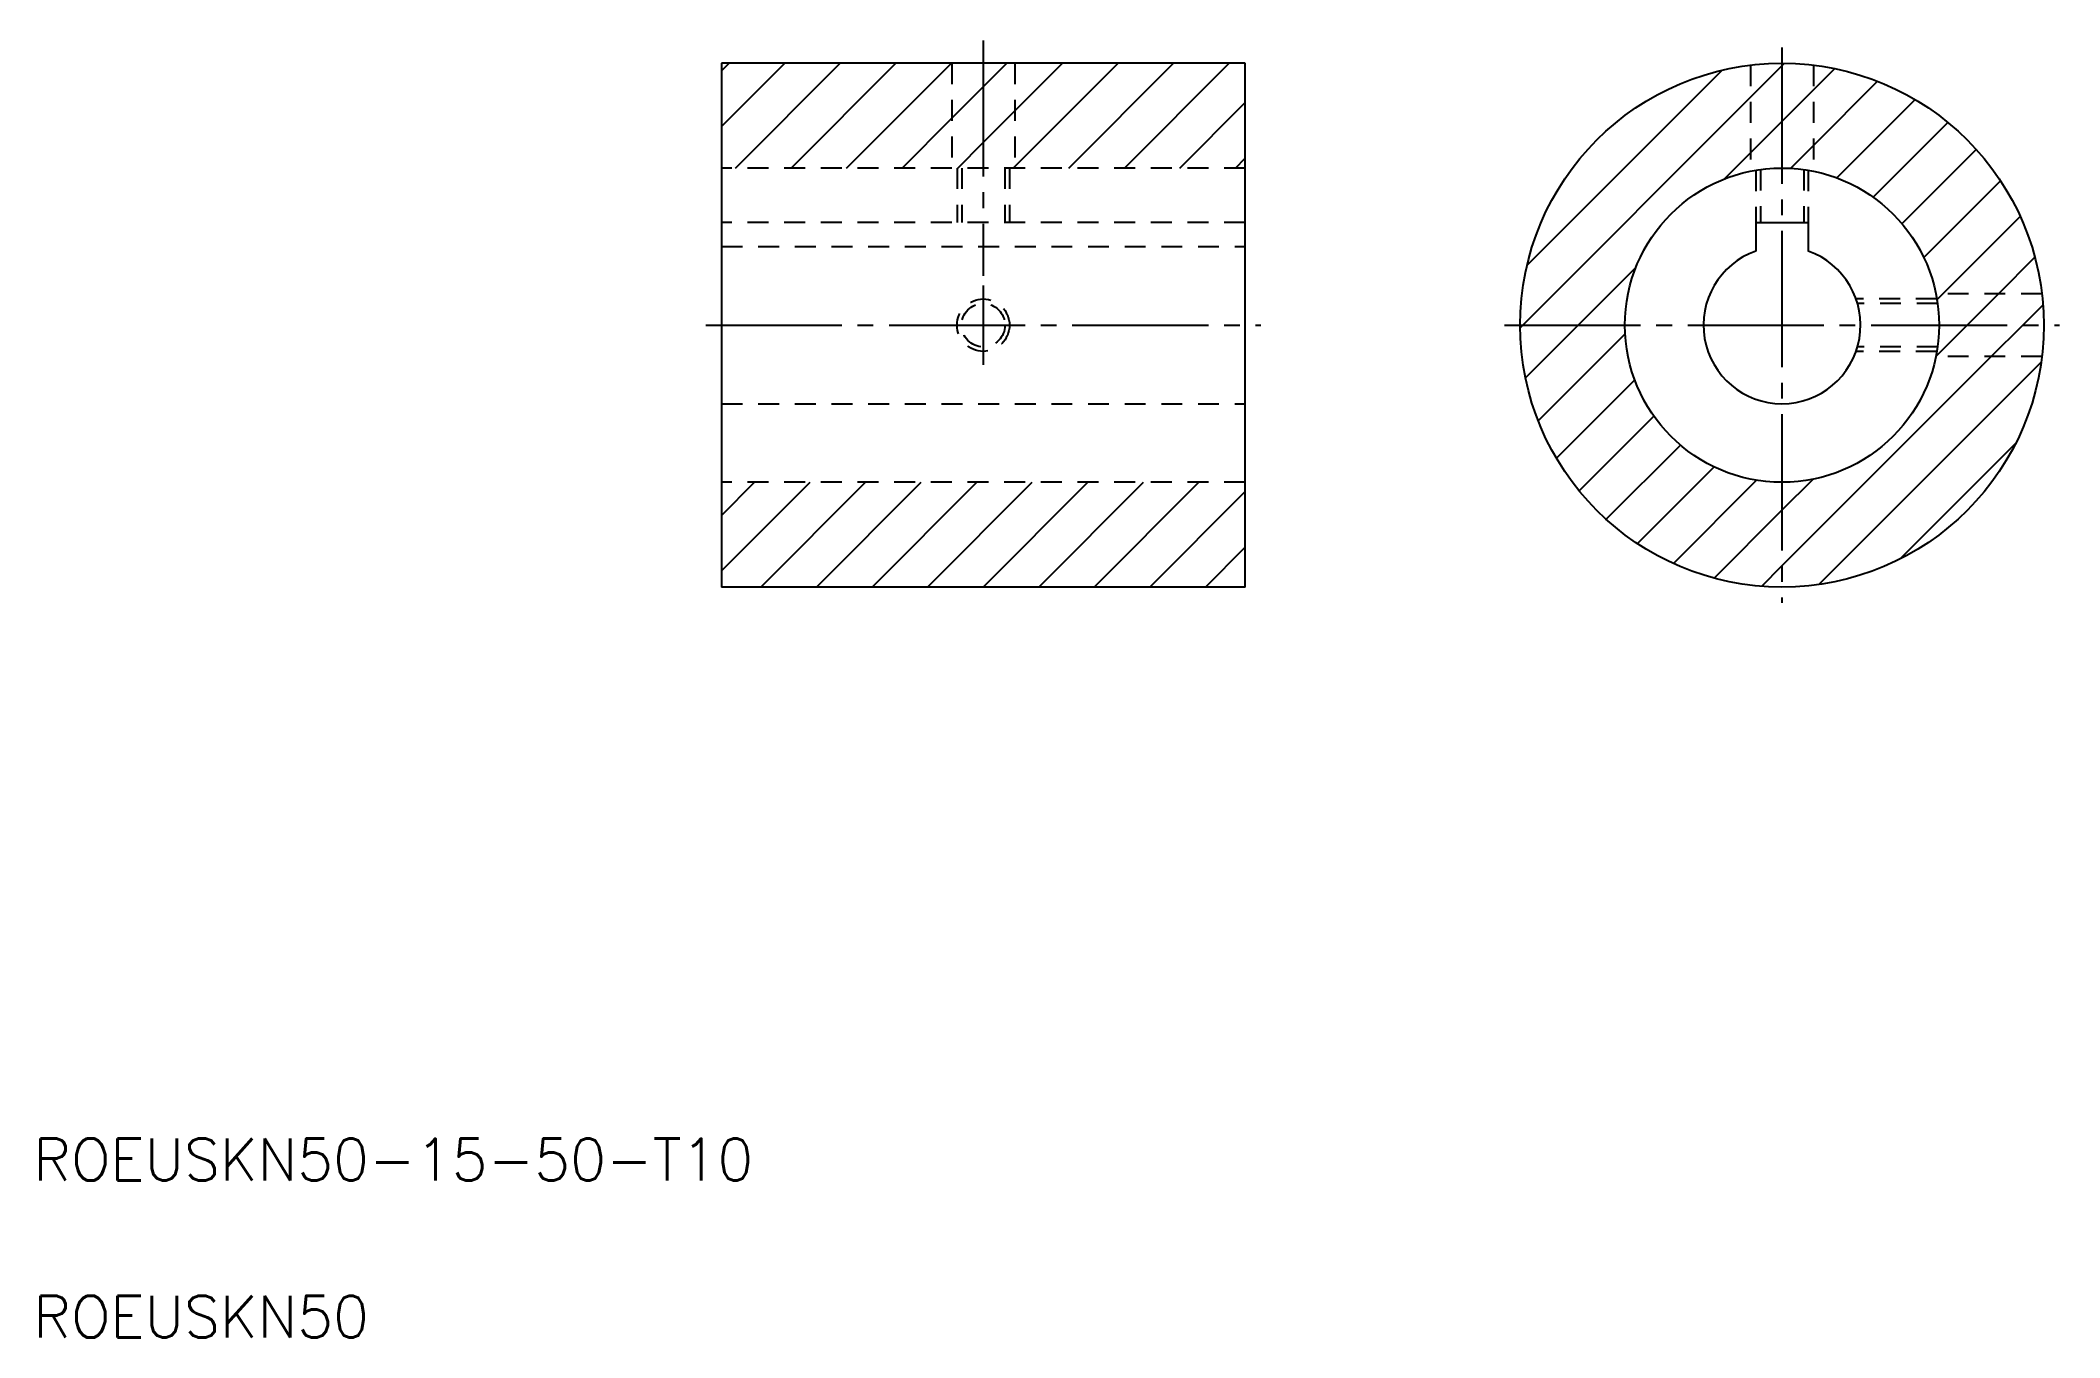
# Model space of a CAD drawing. Extents: x 6 to 199, y 120 to 244.
import ezdxf

# ---------------------------------------------------------------- set-up
doc = ezdxf.new("R2010")
doc.units = 0
doc.linetypes.add('CENTER', pattern=[17.5, 13, -1.5, 1.5, -1.5])
doc.linetypes.add('DASHED', pattern=[3.5, 2, -1.5])
doc.layers.get('0').update_dxf_attribs({"linetype": 'CONTINUOUS'})
doc.layers.add('CENTER', color=1, linetype='CENTER')
doc.styles.get("Standard").update_dxf_attribs({"font": 'txt.shx', "bigfont": '@extfont2.shx'})

# ---------------------------------------------------------------- blocks, each defined once
blk = doc.blocks.new('*X15')
at = {"color": 0, "linetype": 'CONTINUOUS'}
for p, q in [((71.43, 235.84), (77.47, 241.87)), ((71.43, 241.14), (72.17, 241.87)), ((72.77, 231.87), (82.77, 241.87)), ((78.08, 231.87), (88.08, 241.87)), ((83.38, 231.87), (93.38, 241.87)), ((96.43, 239.62), (98.68, 241.87)), ((99.43, 232.02), (109.29, 241.87)), ((99.43, 237.32), (103.99, 241.87)), ((104.59, 231.87), (114.59, 241.87)), ((109.9, 231.87), (119.9, 241.87)), ((93.43, 236.62), (96.43, 239.62)), ((96.43, 234.32), (99.43, 237.32)), ((115.2, 231.87), (121.43, 238.11)), ((88.68, 231.87), (93.43, 236.62)), ((93.99, 231.87), (96.43, 234.32)), ((99.29, 231.87), (99.43, 232.02)), ((120.5, 231.87), (121.43, 232.8)), ((71.43, 193.41), (79.9, 201.87)), ((71.43, 198.71), (74.59, 201.87)), ((75.2, 191.87), (85.2, 201.87)), ((80.5, 191.87), (90.5, 201.87)), ((85.81, 191.87), (95.81, 201.87)), ((91.11, 191.87), (101.11, 201.87)), ((96.41, 191.87), (106.41, 201.87)), ((101.72, 191.87), (111.72, 201.87)), ((107.02, 191.87), (117.02, 201.87)), ((112.32, 191.87), (121.43, 200.98)), ((117.63, 191.87), (121.43, 195.68))]:
    blk.add_line(p, q, dxfattribs=at)
blk = doc.blocks.new('*X16')
at = {"color": 0, "linetype": 'CONTINUOUS'}
for p, q in [((148.35, 222.59), (166.96, 241.21)), ((169.68, 238.63), (172.68, 241.63)), ((172.68, 241.63), (172.93, 241.87)), ((175.68, 239.32), (177.72, 241.36)), ((172.68, 236.32), (175.68, 239.32)), ((175.68, 234.02), (181.81, 240.15)), ((147.93, 216.87), (169.68, 238.63)), ((177.9, 230.94), (185.38, 238.41)), ((169.68, 233.32), (172.68, 236.32)), ((181.37, 229.1), (188.5, 236.23)), ((167.19, 230.83), (169.68, 233.32)), ((173.51, 231.85), (175.68, 234.02)), ((184.14, 226.56), (191.22, 233.65)), ((186.22, 223.34), (193.54, 230.66)), ((188.05, 219.87), (195.43, 227.25)), ((153.23, 216.87), (158.73, 222.37)), ((193.36, 219.87), (196.83, 223.35)), ((187.49, 219.31), (188.05, 219.87)), ((190.36, 216.87), (193.36, 219.87)), ((195.66, 216.87), (197.61, 218.82)), ((147.69, 216.63), (147.93, 216.87)), ((148.2, 211.84), (153.23, 216.87)), ((149.41, 207.75), (157.71, 216.04)), ((187.39, 213.9), (190.36, 216.87)), ((192.66, 213.87), (195.66, 216.87)), ((172.68, 193.9), (192.66, 213.87)), ((176.21, 192.12), (197.43, 213.34)), ((151.15, 204.18), (158.62, 211.65)), ((153.32, 201.05), (160.46, 208.19)), ((155.91, 198.34), (163, 205.42)), ((183.95, 194.55), (195, 205.61)), ((158.9, 196.02), (166.22, 203.34)), ((162.31, 194.13), (170.25, 202.07)), ((172.68, 199.2), (175.65, 202.17)), ((166.21, 192.73), (172.68, 199.2)), ((170.74, 191.95), (172.68, 193.9))]:
    blk.add_line(p, q, dxfattribs=at)

msp = doc.modelspace()

# ---------------------------------------------------------------- linework, layer by layer
at = {"color": 7, "linetype": 'CONTINUOUS'}
for p, q in [((71.43, 241.87), (71.43, 191.87)), ((121.43, 241.87), (71.43, 241.87)), ((121.43, 191.87), (121.43, 241.87)), ((170.18, 226.67), (175.18, 226.67)), ((170.18, 226.67), (170.18, 223.94)), ((175.18, 226.67), (175.18, 223.94)), ((121.43, 191.87), (71.43, 191.87))]:
    msp.add_line(p, q, dxfattribs=at)
at = {"color": 3, "linetype": 'DASHED'}
for p, q in [((93.43, 241.87), (93.43, 231.87)), ((99.43, 241.87), (99.43, 231.87)), ((169.68, 241.69), (169.68, 231.57)), ((175.68, 241.69), (175.68, 231.57)), ((121.43, 231.87), (71.43, 231.87)), ((93.93, 231.87), (93.93, 226.67)), ((94.37, 231.87), (94.37, 226.67)), ((98.5, 231.87), (98.5, 226.67)), ((98.93, 231.87), (98.93, 226.67)), ((170.18, 231.66), (170.18, 226.67)), ((170.62, 231.73), (170.62, 226.67)), ((174.75, 231.73), (174.75, 226.67)), ((175.18, 231.66), (175.18, 226.67)), ((121.43, 226.67), (71.43, 226.67)), ((71.43, 224.37), (121.43, 224.37)), ((197.5, 219.87), (187.38, 219.87)), ((187.47, 219.37), (179.76, 219.37)), ((187.54, 218.94), (179.89, 218.94)), ((187.47, 214.37), (179.76, 214.37)), ((187.54, 214.81), (179.89, 214.81)), ((197.5, 213.87), (187.38, 213.87)), ((71.43, 209.37), (121.43, 209.37)), ((121.43, 201.87), (71.43, 201.87))]:
    msp.add_line(p, q, dxfattribs=at)
msp.add_line((71.43, 216.87), (71.43, 216.87))
at = {"color": 7, "linetype": 'CONTINUOUS'}
for radius in [25, 15]:
    msp.add_circle((172.68, 216.87), radius, dxfattribs=at)
at = {"color": 3, "linetype": 'DASHED'}
for radius in [2.5, 2.07]:
    msp.add_circle((96.43, 216.87), radius, dxfattribs=at)
at = {"color": 7, "linetype": 'CONTINUOUS'}
msp.add_arc((172.68, 216.87), 7.5, 109.4712, 70.5288, dxfattribs=at)
at = {"layer": 'CENTER', "color": 1, "linetype": 'CENTER'}
for p, q in [((96.43, 244.05), (96.43, 221.58)), ((172.68, 243.37), (172.68, 190.37)), ((96.43, 220.65), (96.43, 213.09)), ((69.93, 216.87), (122.93, 216.87)), ((146.18, 216.87), (199.18, 216.87))]:
    msp.add_line(p, q, dxfattribs=at)

# ---------------------------------------------------------------- block references
at = {"color": 3, "linetype": 'CONTINUOUS'}
for name in ['*X15', '*X16']:
    msp.add_blockref(name, (0, 0), dxfattribs=at)

# ---------------------------------------------------------------- texts
at = {"color": 7, "linetype": 'CONTINUOUS'}
for s, p in [('ROEUSKN50-15-50-T10', (5.73, 135.23)), ('ROEUSKN50', (5.73, 120.23))]:
    msp.add_text(s, height=4, dxfattribs=at).set_placement(p)

doc.saveas('drawing.dxf')
